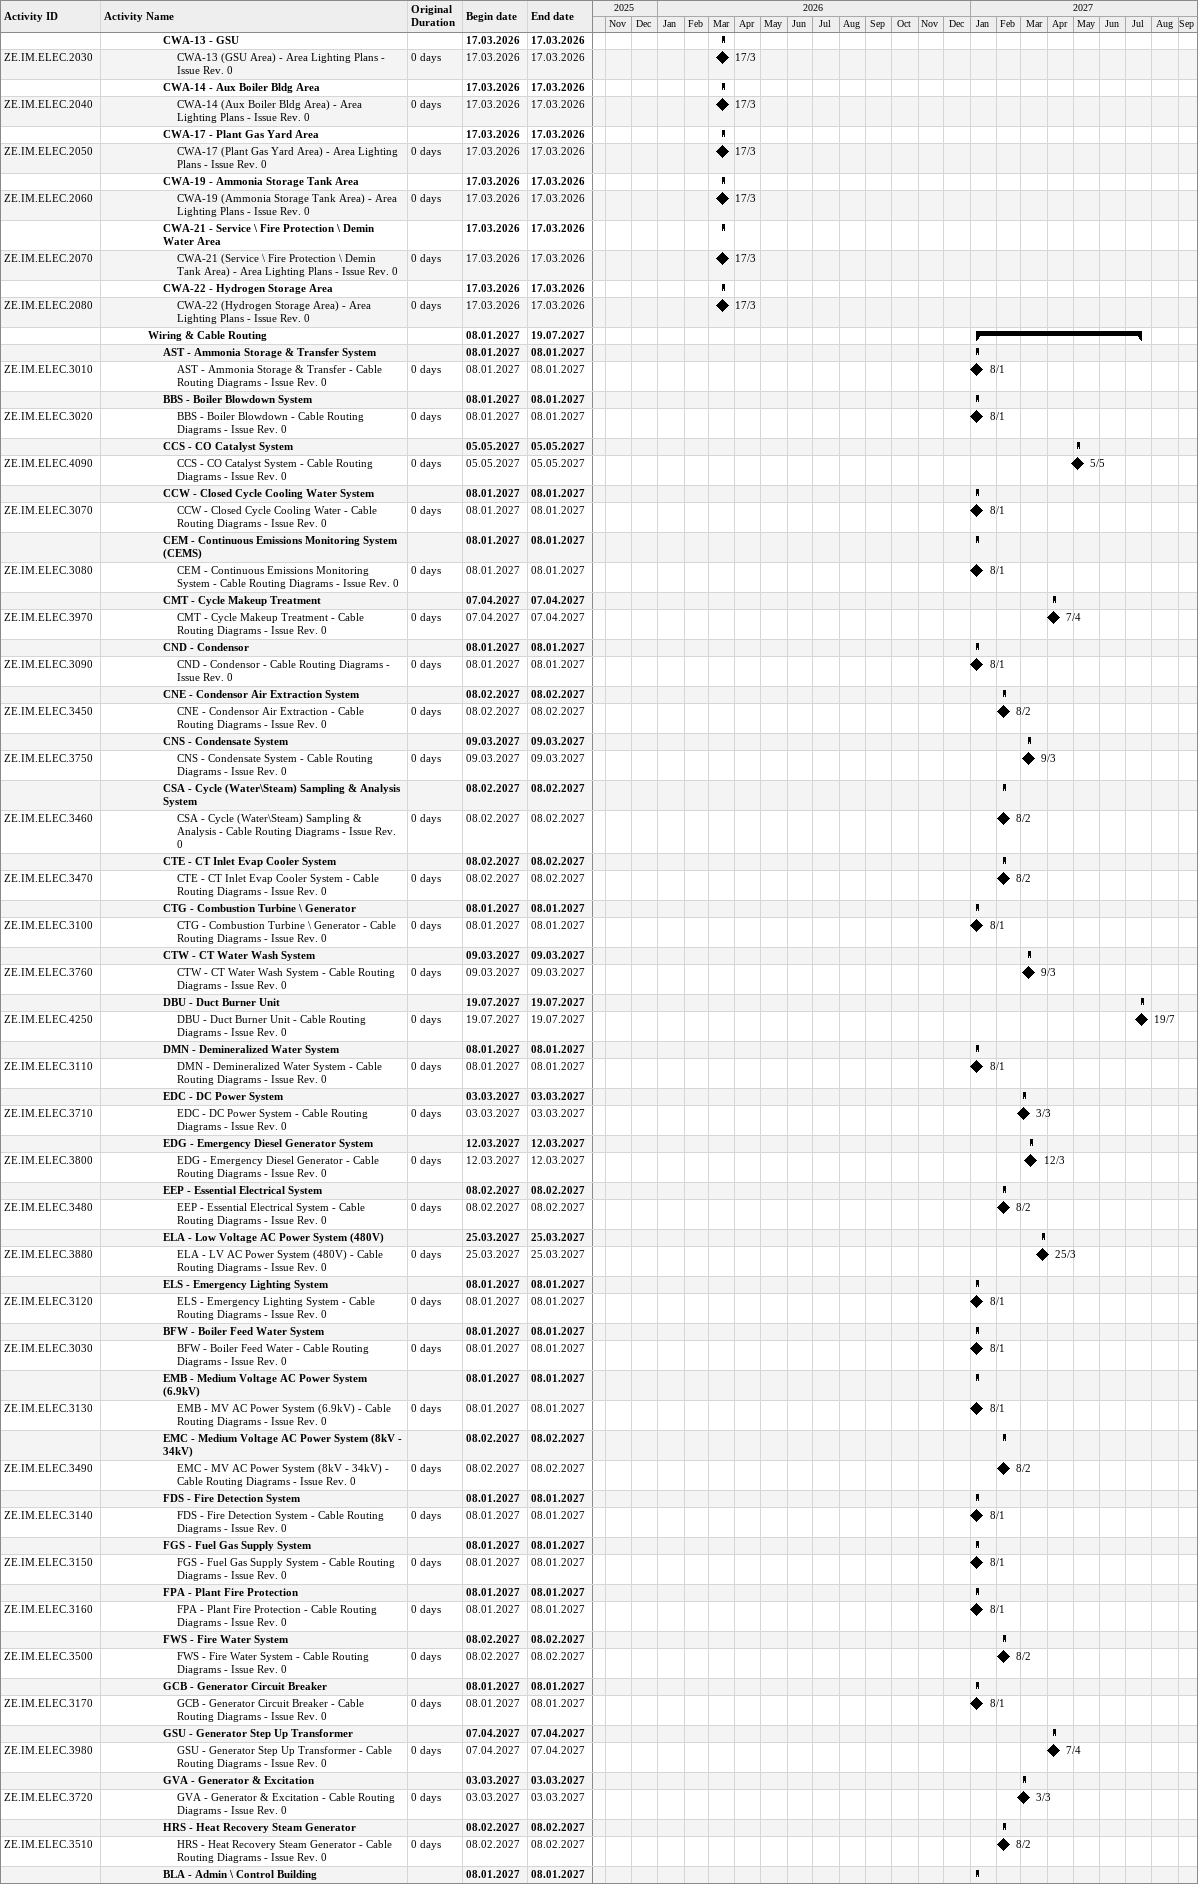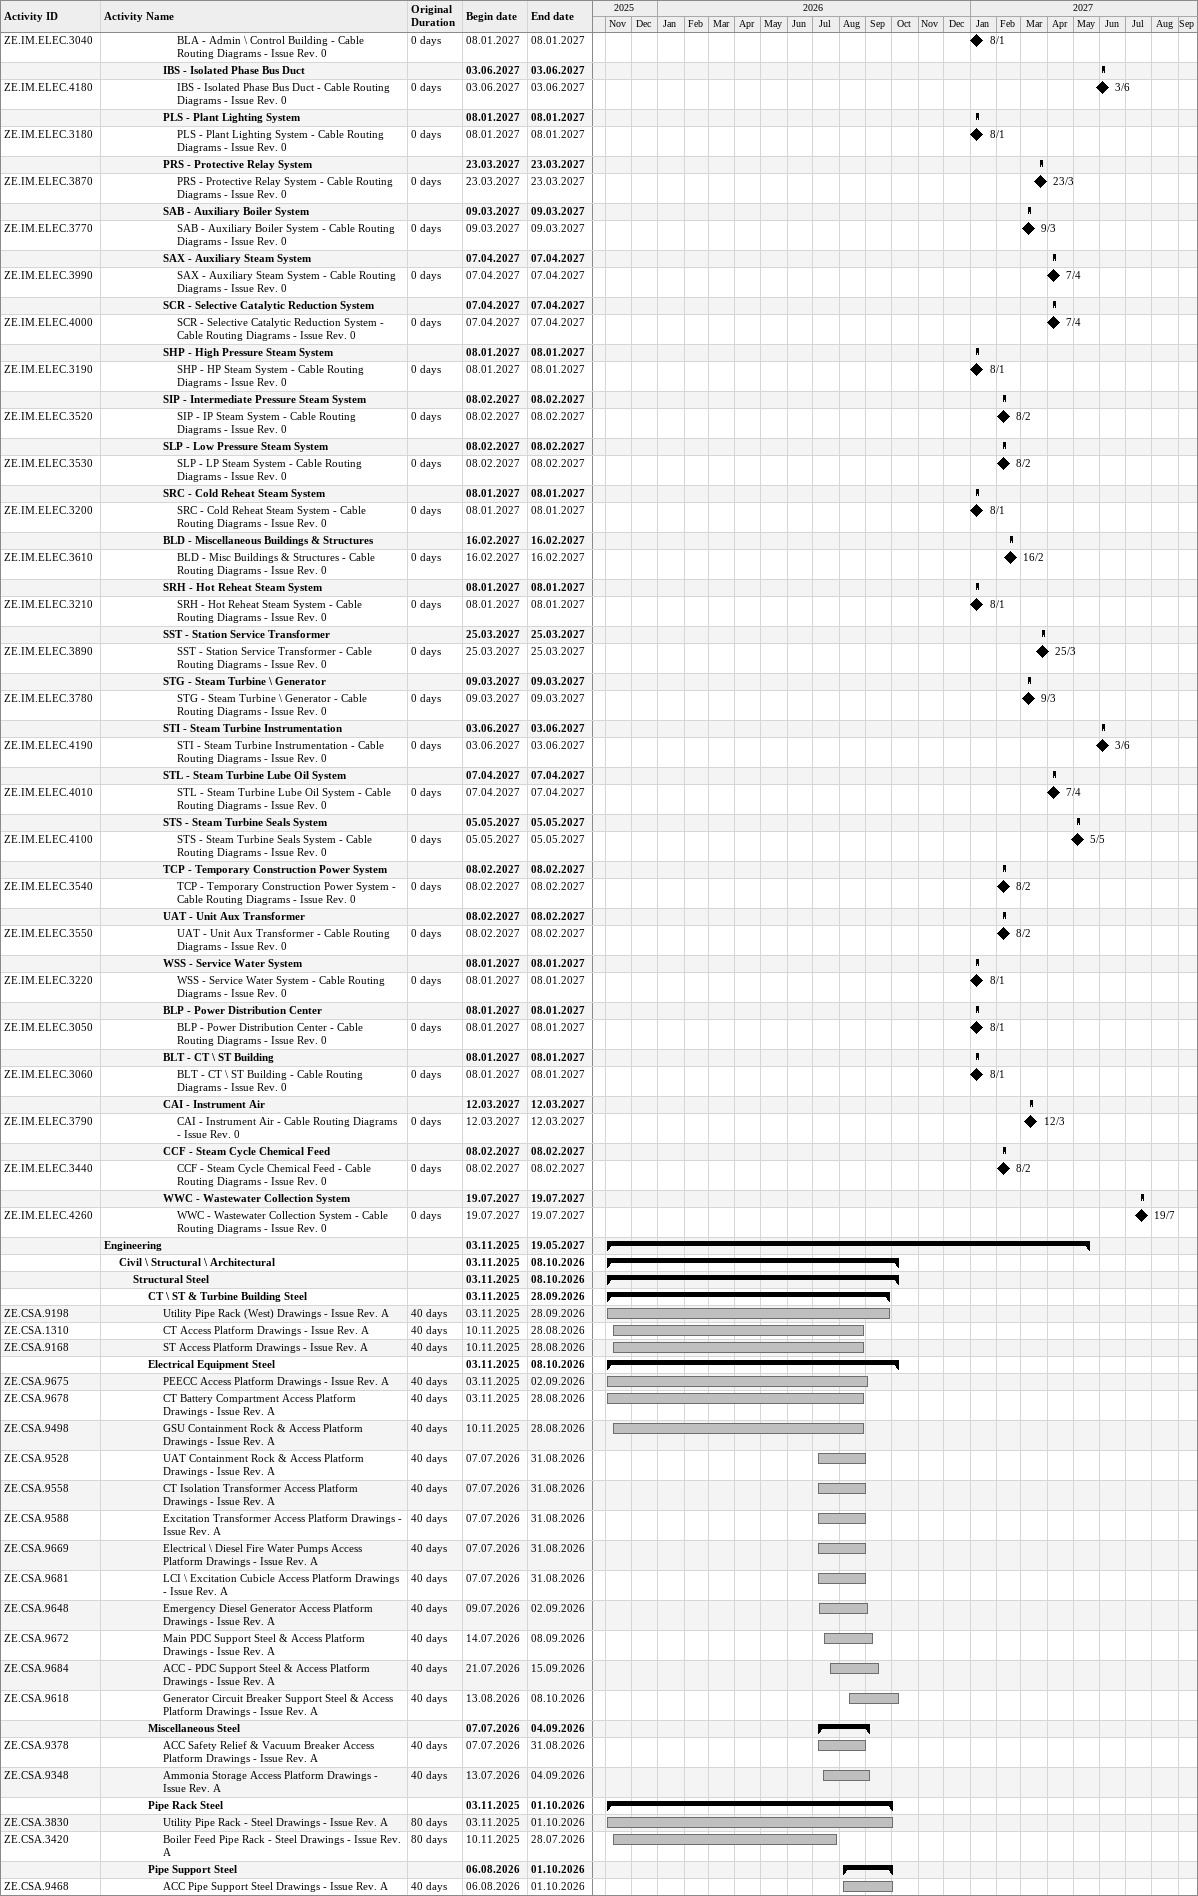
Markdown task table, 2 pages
| ID | Level | Task | Original duration | Start | Finish |
|---|---|---|---|---|---|
|  | 5 | **CWA-13 - GSU** |  | 2026-03-17 | 2026-03-17 |
| ZE.IM.ELEC.2030 | 6 | CWA-13 (GSU Area) - Area Lighting Plans - Issue Rev. 0 | 0d | 2026-03-17 | 2026-03-17 |
|  | 5 | **CWA-14 - Aux Boiler Bldg Area** |  | 2026-03-17 | 2026-03-17 |
| ZE.IM.ELEC.2040 | 6 | CWA-14 (Aux Boiler Bldg Area) - Area Lighting Plans - Issue Rev. 0 | 0d | 2026-03-17 | 2026-03-17 |
|  | 5 | **CWA-17 - Plant Gas Yard Area** |  | 2026-03-17 | 2026-03-17 |
| ZE.IM.ELEC.2050 | 6 | CWA-17 (Plant Gas Yard Area) - Area Lighting Plans - Issue Rev. 0 | 0d | 2026-03-17 | 2026-03-17 |
|  | 5 | **CWA-19 - Ammonia Storage Tank Area** |  | 2026-03-17 | 2026-03-17 |
| ZE.IM.ELEC.2060 | 6 | CWA-19 (Ammonia Storage Tank Area) - Area Lighting Plans - Issue Rev. 0 | 0d | 2026-03-17 | 2026-03-17 |
|  | 5 | **CWA-21 - Service \ Fire Protection \ Demin Water Area** |  | 2026-03-17 | 2026-03-17 |
| ZE.IM.ELEC.2070 | 6 | CWA-21 (Service \ Fire Protection \ Demin Tank Area) - Area Lighting Plans - Issue Rev. 0 | 0d | 2026-03-17 | 2026-03-17 |
|  | 5 | **CWA-22 - Hydrogen Storage Area** |  | 2026-03-17 | 2026-03-17 |
| ZE.IM.ELEC.2080 | 6 | CWA-22 (Hydrogen Storage Area) - Area Lighting Plans - Issue Rev. 0 | 0d | 2026-03-17 | 2026-03-17 |
|  | 4 | **Wiring & Cable Routing** |  | 2027-01-08 | 2027-07-19 |
|  | 5 | **AST - Ammonia Storage & Transfer System** |  | 2027-01-08 | 2027-01-08 |
| ZE.IM.ELEC.3010 | 6 | AST - Ammonia Storage & Transfer - Cable Routing Diagrams - Issue Rev. 0 | 0d | 2027-01-08 | 2027-01-08 |
|  | 5 | **BBS - Boiler Blowdown System** |  | 2027-01-08 | 2027-01-08 |
| ZE.IM.ELEC.3020 | 6 | BBS - Boiler Blowdown - Cable Routing Diagrams - Issue Rev. 0 | 0d | 2027-01-08 | 2027-01-08 |
|  | 5 | **CCS - CO Catalyst System** |  | 2027-05-05 | 2027-05-05 |
| ZE.IM.ELEC.4090 | 6 | CCS - CO Catalyst System - Cable Routing Diagrams - Issue Rev. 0 | 0d | 2027-05-05 | 2027-05-05 |
|  | 5 | **CCW - Closed Cycle Cooling Water System** |  | 2027-01-08 | 2027-01-08 |
| ZE.IM.ELEC.3070 | 6 | CCW - Closed Cycle Cooling Water - Cable Routing Diagrams - Issue Rev. 0 | 0d | 2027-01-08 | 2027-01-08 |
|  | 5 | **CEM - Continuous Emissions Monitoring System (CEMS)** |  | 2027-01-08 | 2027-01-08 |
| ZE.IM.ELEC.3080 | 6 | CEM - Continuous Emissions Monitoring System - Cable Routing Diagrams - Issue Rev. 0 | 0d | 2027-01-08 | 2027-01-08 |
|  | 5 | **CMT - Cycle Makeup Treatment** |  | 2027-04-07 | 2027-04-07 |
| ZE.IM.ELEC.3970 | 6 | CMT - Cycle Makeup Treatment - Cable Routing Diagrams - Issue Rev. 0 | 0d | 2027-04-07 | 2027-04-07 |
|  | 5 | **CND - Condensor** |  | 2027-01-08 | 2027-01-08 |
| ZE.IM.ELEC.3090 | 6 | CND - Condensor - Cable Routing Diagrams - Issue Rev. 0 | 0d | 2027-01-08 | 2027-01-08 |
|  | 5 | **CNE - Condensor Air Extraction System** |  | 2027-02-08 | 2027-02-08 |
| ZE.IM.ELEC.3450 | 6 | CNE - Condensor Air Extraction - Cable Routing Diagrams - Issue Rev. 0 | 0d | 2027-02-08 | 2027-02-08 |
|  | 5 | **CNS - Condensate System** |  | 2027-03-09 | 2027-03-09 |
| ZE.IM.ELEC.3750 | 6 | CNS - Condensate System - Cable Routing Diagrams - Issue Rev. 0 | 0d | 2027-03-09 | 2027-03-09 |
|  | 5 | **CSA - Cycle (Water\Steam) Sampling & Analysis System** |  | 2027-02-08 | 2027-02-08 |
| ZE.IM.ELEC.3460 | 6 | CSA - Cycle (Water\Steam) Sampling & Analysis - Cable Routing Diagrams - Issue Rev. 0 | 0d | 2027-02-08 | 2027-02-08 |
|  | 5 | **CTE - CT Inlet Evap Cooler System** |  | 2027-02-08 | 2027-02-08 |
| ZE.IM.ELEC.3470 | 6 | CTE - CT Inlet Evap Cooler System - Cable Routing Diagrams - Issue Rev. 0 | 0d | 2027-02-08 | 2027-02-08 |
|  | 5 | **CTG - Combustion Turbine \ Generator** |  | 2027-01-08 | 2027-01-08 |
| ZE.IM.ELEC.3100 | 6 | CTG - Combustion Turbine \ Generator - Cable Routing Diagrams - Issue Rev. 0 | 0d | 2027-01-08 | 2027-01-08 |
|  | 5 | **CTW - CT Water Wash System** |  | 2027-03-09 | 2027-03-09 |
| ZE.IM.ELEC.3760 | 6 | CTW - CT Water Wash System - Cable Routing Diagrams - Issue Rev. 0 | 0d | 2027-03-09 | 2027-03-09 |
|  | 5 | **DBU - Duct Burner Unit** |  | 2027-07-19 | 2027-07-19 |
| ZE.IM.ELEC.4250 | 6 | DBU - Duct Burner Unit - Cable Routing Diagrams - Issue Rev. 0 | 0d | 2027-07-19 | 2027-07-19 |
|  | 5 | **DMN - Demineralized Water System** |  | 2027-01-08 | 2027-01-08 |
| ZE.IM.ELEC.3110 | 6 | DMN - Demineralized Water System - Cable Routing Diagrams - Issue Rev. 0 | 0d | 2027-01-08 | 2027-01-08 |
|  | 5 | **EDC - DC Power System** |  | 2027-03-03 | 2027-03-03 |
| ZE.IM.ELEC.3710 | 6 | EDC - DC Power System - Cable Routing Diagrams - Issue Rev. 0 | 0d | 2027-03-03 | 2027-03-03 |
|  | 5 | **EDG - Emergency Diesel Generator System** |  | 2027-03-12 | 2027-03-12 |
| ZE.IM.ELEC.3800 | 6 | EDG - Emergency Diesel Generator - Cable Routing Diagrams - Issue Rev. 0 | 0d | 2027-03-12 | 2027-03-12 |
|  | 5 | **EEP - Essential Electrical System** |  | 2027-02-08 | 2027-02-08 |
| ZE.IM.ELEC.3480 | 6 | EEP - Essential Electrical System - Cable Routing Diagrams - Issue Rev. 0 | 0d | 2027-02-08 | 2027-02-08 |
|  | 5 | **ELA - Low Voltage AC Power System (480V)** |  | 2027-03-25 | 2027-03-25 |
| ZE.IM.ELEC.3880 | 6 | ELA - LV AC Power System (480V) - Cable Routing Diagrams - Issue Rev. 0 | 0d | 2027-03-25 | 2027-03-25 |
|  | 5 | **ELS - Emergency Lighting System** |  | 2027-01-08 | 2027-01-08 |
| ZE.IM.ELEC.3120 | 6 | ELS - Emergency Lighting System - Cable Routing Diagrams - Issue Rev. 0 | 0d | 2027-01-08 | 2027-01-08 |
|  | 5 | **BFW - Boiler Feed Water System** |  | 2027-01-08 | 2027-01-08 |
| ZE.IM.ELEC.3030 | 6 | BFW - Boiler Feed Water - Cable Routing Diagrams - Issue Rev. 0 | 0d | 2027-01-08 | 2027-01-08 |
|  | 5 | **EMB - Medium Voltage AC Power System (6.9kV)** |  | 2027-01-08 | 2027-01-08 |
| ZE.IM.ELEC.3130 | 6 | EMB - MV AC Power System (6.9kV) - Cable Routing Diagrams - Issue Rev. 0 | 0d | 2027-01-08 | 2027-01-08 |
|  | 5 | **EMC - Medium Voltage AC Power System (8kV - 34kV)** |  | 2027-02-08 | 2027-02-08 |
| ZE.IM.ELEC.3490 | 6 | EMC - MV AC Power System (8kV - 34kV) - Cable Routing Diagrams - Issue Rev. 0 | 0d | 2027-02-08 | 2027-02-08 |
|  | 5 | **FDS - Fire Detection System** |  | 2027-01-08 | 2027-01-08 |
| ZE.IM.ELEC.3140 | 6 | FDS - Fire Detection System - Cable Routing Diagrams - Issue Rev. 0 | 0d | 2027-01-08 | 2027-01-08 |
|  | 5 | **FGS - Fuel Gas Supply System** |  | 2027-01-08 | 2027-01-08 |
| ZE.IM.ELEC.3150 | 6 | FGS - Fuel Gas Supply System - Cable Routing Diagrams - Issue Rev. 0 | 0d | 2027-01-08 | 2027-01-08 |
|  | 5 | **FPA - Plant Fire Protection** |  | 2027-01-08 | 2027-01-08 |
| ZE.IM.ELEC.3160 | 6 | FPA - Plant Fire Protection - Cable Routing Diagrams - Issue Rev. 0 | 0d | 2027-01-08 | 2027-01-08 |
|  | 5 | **FWS - Fire Water System** |  | 2027-02-08 | 2027-02-08 |
| ZE.IM.ELEC.3500 | 6 | FWS - Fire Water System - Cable Routing Diagrams - Issue Rev. 0 | 0d | 2027-02-08 | 2027-02-08 |
|  | 5 | **GCB - Generator Circuit Breaker** |  | 2027-01-08 | 2027-01-08 |
| ZE.IM.ELEC.3170 | 6 | GCB - Generator Circuit Breaker - Cable Routing Diagrams - Issue Rev. 0 | 0d | 2027-01-08 | 2027-01-08 |
|  | 5 | **GSU - Generator Step Up Transformer** |  | 2027-04-07 | 2027-04-07 |
| ZE.IM.ELEC.3980 | 6 | GSU - Generator Step Up Transformer - Cable Routing Diagrams - Issue Rev. 0 | 0d | 2027-04-07 | 2027-04-07 |
|  | 5 | **GVA - Generator & Excitation** |  | 2027-03-03 | 2027-03-03 |
| ZE.IM.ELEC.3720 | 6 | GVA - Generator & Excitation - Cable Routing Diagrams - Issue Rev. 0 | 0d | 2027-03-03 | 2027-03-03 |
|  | 5 | **HRS - Heat Recovery Steam Generator** |  | 2027-02-08 | 2027-02-08 |
| ZE.IM.ELEC.3510 | 6 | HRS - Heat Recovery Steam Generator - Cable Routing Diagrams - Issue Rev. 0 | 0d | 2027-02-08 | 2027-02-08 |
|  | 5 | **BLA - Admin \ Control Building** |  | 2027-01-08 | 2027-01-08 |
| ZE.IM.ELEC.3040 | 6 | BLA - Admin \ Control Building - Cable Routing Diagrams - Issue Rev. 0 | 0d | 2027-01-08 | 2027-01-08 |
|  | 5 | **IBS - Isolated Phase Bus Duct** |  | 2027-06-03 | 2027-06-03 |
| ZE.IM.ELEC.4180 | 6 | IBS - Isolated Phase Bus Duct - Cable Routing Diagrams - Issue Rev. 0 | 0d | 2027-06-03 | 2027-06-03 |
|  | 5 | **PLS - Plant Lighting System** |  | 2027-01-08 | 2027-01-08 |
| ZE.IM.ELEC.3180 | 6 | PLS - Plant Lighting System - Cable Routing Diagrams - Issue Rev. 0 | 0d | 2027-01-08 | 2027-01-08 |
|  | 5 | **PRS - Protective Relay System** |  | 2027-03-23 | 2027-03-23 |
| ZE.IM.ELEC.3870 | 6 | PRS - Protective Relay System - Cable Routing Diagrams - Issue Rev. 0 | 0d | 2027-03-23 | 2027-03-23 |
|  | 5 | **SAB - Auxiliary Boiler System** |  | 2027-03-09 | 2027-03-09 |
| ZE.IM.ELEC.3770 | 6 | SAB - Auxiliary Boiler System - Cable Routing Diagrams - Issue Rev. 0 | 0d | 2027-03-09 | 2027-03-09 |
|  | 5 | **SAX - Auxiliary Steam System** |  | 2027-04-07 | 2027-04-07 |
| ZE.IM.ELEC.3990 | 6 | SAX - Auxiliary Steam System - Cable Routing Diagrams - Issue Rev. 0 | 0d | 2027-04-07 | 2027-04-07 |
|  | 5 | **SCR - Selective Catalytic Reduction System** |  | 2027-04-07 | 2027-04-07 |
| ZE.IM.ELEC.4000 | 6 | SCR - Selective Catalytic Reduction System - Cable Routing Diagrams - Issue Rev. 0 | 0d | 2027-04-07 | 2027-04-07 |
|  | 5 | **SHP - High Pressure Steam System** |  | 2027-01-08 | 2027-01-08 |
| ZE.IM.ELEC.3190 | 6 | SHP - HP Steam System - Cable Routing Diagrams - Issue Rev. 0 | 0d | 2027-01-08 | 2027-01-08 |
|  | 5 | **SIP - Intermediate Pressure Steam System** |  | 2027-02-08 | 2027-02-08 |
| ZE.IM.ELEC.3520 | 6 | SIP - IP Steam System - Cable Routing Diagrams - Issue Rev. 0 | 0d | 2027-02-08 | 2027-02-08 |
|  | 5 | **SLP - Low Pressure Steam System** |  | 2027-02-08 | 2027-02-08 |
| ZE.IM.ELEC.3530 | 6 | SLP - LP Steam System - Cable Routing Diagrams - Issue Rev. 0 | 0d | 2027-02-08 | 2027-02-08 |
|  | 5 | **SRC - Cold Reheat Steam System** |  | 2027-01-08 | 2027-01-08 |
| ZE.IM.ELEC.3200 | 6 | SRC - Cold Reheat Steam System - Cable Routing Diagrams - Issue Rev. 0 | 0d | 2027-01-08 | 2027-01-08 |
|  | 5 | **BLD - Miscellaneous Buildings & Structures** |  | 2027-02-16 | 2027-02-16 |
| ZE.IM.ELEC.3610 | 6 | BLD - Misc Buildings & Structures - Cable Routing Diagrams - Issue Rev. 0 | 0d | 2027-02-16 | 2027-02-16 |
|  | 5 | **SRH - Hot Reheat Steam System** |  | 2027-01-08 | 2027-01-08 |
| ZE.IM.ELEC.3210 | 6 | SRH - Hot Reheat Steam System - Cable Routing Diagrams - Issue Rev. 0 | 0d | 2027-01-08 | 2027-01-08 |
|  | 5 | **SST - Station Service Transformer** |  | 2027-03-25 | 2027-03-25 |
| ZE.IM.ELEC.3890 | 6 | SST - Station Service Transformer - Cable Routing Diagrams - Issue Rev. 0 | 0d | 2027-03-25 | 2027-03-25 |
|  | 5 | **STG - Steam Turbine \ Generator** |  | 2027-03-09 | 2027-03-09 |
| ZE.IM.ELEC.3780 | 6 | STG - Steam Turbine \ Generator - Cable Routing Diagrams - Issue Rev. 0 | 0d | 2027-03-09 | 2027-03-09 |
|  | 5 | **STI - Steam Turbine Instrumentation** |  | 2027-06-03 | 2027-06-03 |
| ZE.IM.ELEC.4190 | 6 | STI - Steam Turbine Instrumentation - Cable Routing Diagrams - Issue Rev. 0 | 0d | 2027-06-03 | 2027-06-03 |
|  | 5 | **STL - Steam Turbine Lube Oil System** |  | 2027-04-07 | 2027-04-07 |
| ZE.IM.ELEC.4010 | 6 | STL - Steam Turbine Lube Oil System - Cable Routing Diagrams - Issue Rev. 0 | 0d | 2027-04-07 | 2027-04-07 |
|  | 5 | **STS - Steam Turbine Seals System** |  | 2027-05-05 | 2027-05-05 |
| ZE.IM.ELEC.4100 | 6 | STS - Steam Turbine Seals System - Cable Routing Diagrams - Issue Rev. 0 | 0d | 2027-05-05 | 2027-05-05 |
|  | 5 | **TCP - Temporary Construction Power System** |  | 2027-02-08 | 2027-02-08 |
| ZE.IM.ELEC.3540 | 6 | TCP - Temporary Construction Power System - Cable Routing Diagrams - Issue Rev. 0 | 0d | 2027-02-08 | 2027-02-08 |
|  | 5 | **UAT - Unit Aux Transformer** |  | 2027-02-08 | 2027-02-08 |
| ZE.IM.ELEC.3550 | 6 | UAT - Unit Aux Transformer - Cable Routing Diagrams - Issue Rev. 0 | 0d | 2027-02-08 | 2027-02-08 |
|  | 5 | **WSS - Service Water System** |  | 2027-01-08 | 2027-01-08 |
| ZE.IM.ELEC.3220 | 6 | WSS - Service Water System - Cable Routing Diagrams - Issue Rev. 0 | 0d | 2027-01-08 | 2027-01-08 |
|  | 5 | **BLP - Power Distribution Center** |  | 2027-01-08 | 2027-01-08 |
| ZE.IM.ELEC.3050 | 6 | BLP - Power Distribution Center - Cable Routing Diagrams - Issue Rev. 0 | 0d | 2027-01-08 | 2027-01-08 |
|  | 5 | **BLT - CT \ ST Building** |  | 2027-01-08 | 2027-01-08 |
| ZE.IM.ELEC.3060 | 6 | BLT - CT \ ST Building - Cable Routing Diagrams - Issue Rev. 0 | 0d | 2027-01-08 | 2027-01-08 |
|  | 5 | **CAI - Instrument Air** |  | 2027-03-12 | 2027-03-12 |
| ZE.IM.ELEC.3790 | 6 | CAI - Instrument Air - Cable Routing Diagrams - Issue Rev. 0 | 0d | 2027-03-12 | 2027-03-12 |
|  | 5 | **CCF - Steam Cycle Chemical Feed** |  | 2027-02-08 | 2027-02-08 |
| ZE.IM.ELEC.3440 | 6 | CCF - Steam Cycle Chemical Feed - Cable Routing Diagrams - Issue Rev. 0 | 0d | 2027-02-08 | 2027-02-08 |
|  | 5 | **WWC - Wastewater Collection System** |  | 2027-07-19 | 2027-07-19 |
| ZE.IM.ELEC.4260 | 6 | WWC - Wastewater Collection System - Cable Routing Diagrams - Issue Rev. 0 | 0d | 2027-07-19 | 2027-07-19 |
|  | 1 | **Engineering** |  | 2025-11-03 | 2027-05-19 |
|  | 2 | **Civil \ Structural \ Architectural** |  | 2025-11-03 | 2026-10-08 |
|  | 3 | **Structural Steel** |  | 2025-11-03 | 2026-10-08 |
|  | 4 | **CT \ ST & Turbine Building Steel** |  | 2025-11-03 | 2026-09-28 |
| ZE.CSA.9198 | 5 | Utility Pipe Rack (West) Drawings - Issue Rev. A | 40d | 2025-11-03 | 2026-09-28 |
| ZE.CSA.1310 | 5 | CT Access Platform Drawings - Issue Rev. A | 40d | 2025-11-10 | 2026-08-28 |
| ZE.CSA.9168 | 5 | ST Access Platform Drawings - Issue Rev. A | 40d | 2025-11-10 | 2026-08-28 |
|  | 4 | **Electrical Equipment Steel** |  | 2025-11-03 | 2026-10-08 |
| ZE.CSA.9675 | 5 | PEECC Access Platform Drawings - Issue Rev. A | 40d | 2025-11-03 | 2026-09-02 |
| ZE.CSA.9678 | 5 | CT Battery Compartment Access Platform Drawings - Issue Rev. A | 40d | 2025-11-03 | 2026-08-28 |
| ZE.CSA.9498 | 5 | GSU Containment Rock & Access Platform Drawings - Issue Rev. A | 40d | 2025-11-10 | 2026-08-28 |
| ZE.CSA.9528 | 5 | UAT Containment Rock & Access Platform Drawings - Issue Rev. A | 40d | 2026-07-07 | 2026-08-31 |
| ZE.CSA.9558 | 5 | CT Isolation Transformer Access Platform Drawings - Issue Rev. A | 40d | 2026-07-07 | 2026-08-31 |
| ZE.CSA.9588 | 5 | Excitation Transformer Access Platform Drawings - Issue Rev. A | 40d | 2026-07-07 | 2026-08-31 |
| ZE.CSA.9669 | 5 | Electrical \ Diesel Fire Water Pumps Access Platform Drawings - Issue Rev. A | 40d | 2026-07-07 | 2026-08-31 |
| ZE.CSA.9681 | 5 | LCI \ Excitation Cubicle Access Platform Drawings - Issue Rev. A | 40d | 2026-07-07 | 2026-08-31 |
| ZE.CSA.9648 | 5 | Emergency Diesel Generator Access Platform Drawings - Issue Rev. A | 40d | 2026-07-09 | 2026-09-02 |
| ZE.CSA.9672 | 5 | Main PDC Support Steel & Access Platform Drawings - Issue Rev. A | 40d | 2026-07-14 | 2026-09-08 |
| ZE.CSA.9684 | 5 | ACC - PDC Support Steel & Access Platform Drawings - Issue Rev. A | 40d | 2026-07-21 | 2026-09-15 |
| ZE.CSA.9618 | 5 | Generator Circuit Breaker Support Steel & Access Platform Drawings - Issue Rev. A | 40d | 2026-08-13 | 2026-10-08 |
|  | 4 | **Miscellaneous Steel** |  | 2026-07-07 | 2026-09-04 |
| ZE.CSA.9378 | 5 | ACC Safety Relief & Vacuum Breaker Access Platform Drawings - Issue Rev. A | 40d | 2026-07-07 | 2026-08-31 |
| ZE.CSA.9348 | 5 | Ammonia Storage Access Platform Drawings - Issue Rev. A | 40d | 2026-07-13 | 2026-09-04 |
|  | 4 | **Pipe Rack Steel** |  | 2025-11-03 | 2026-10-01 |
| ZE.CSA.3830 | 5 | Utility Pipe Rack - Steel Drawings - Issue Rev. A | 80d | 2025-11-03 | 2026-10-01 |
| ZE.CSA.3420 | 5 | Boiler Feed Pipe Rack - Steel Drawings - Issue Rev. A | 80d | 2025-11-10 | 2026-07-28 |
|  | 4 | **Pipe Support Steel** |  | 2026-08-06 | 2026-10-01 |
| ZE.CSA.9468 | 5 | ACC Pipe Support Steel Drawings - Issue Rev. A | 40d | 2026-08-06 | 2026-10-01 |
